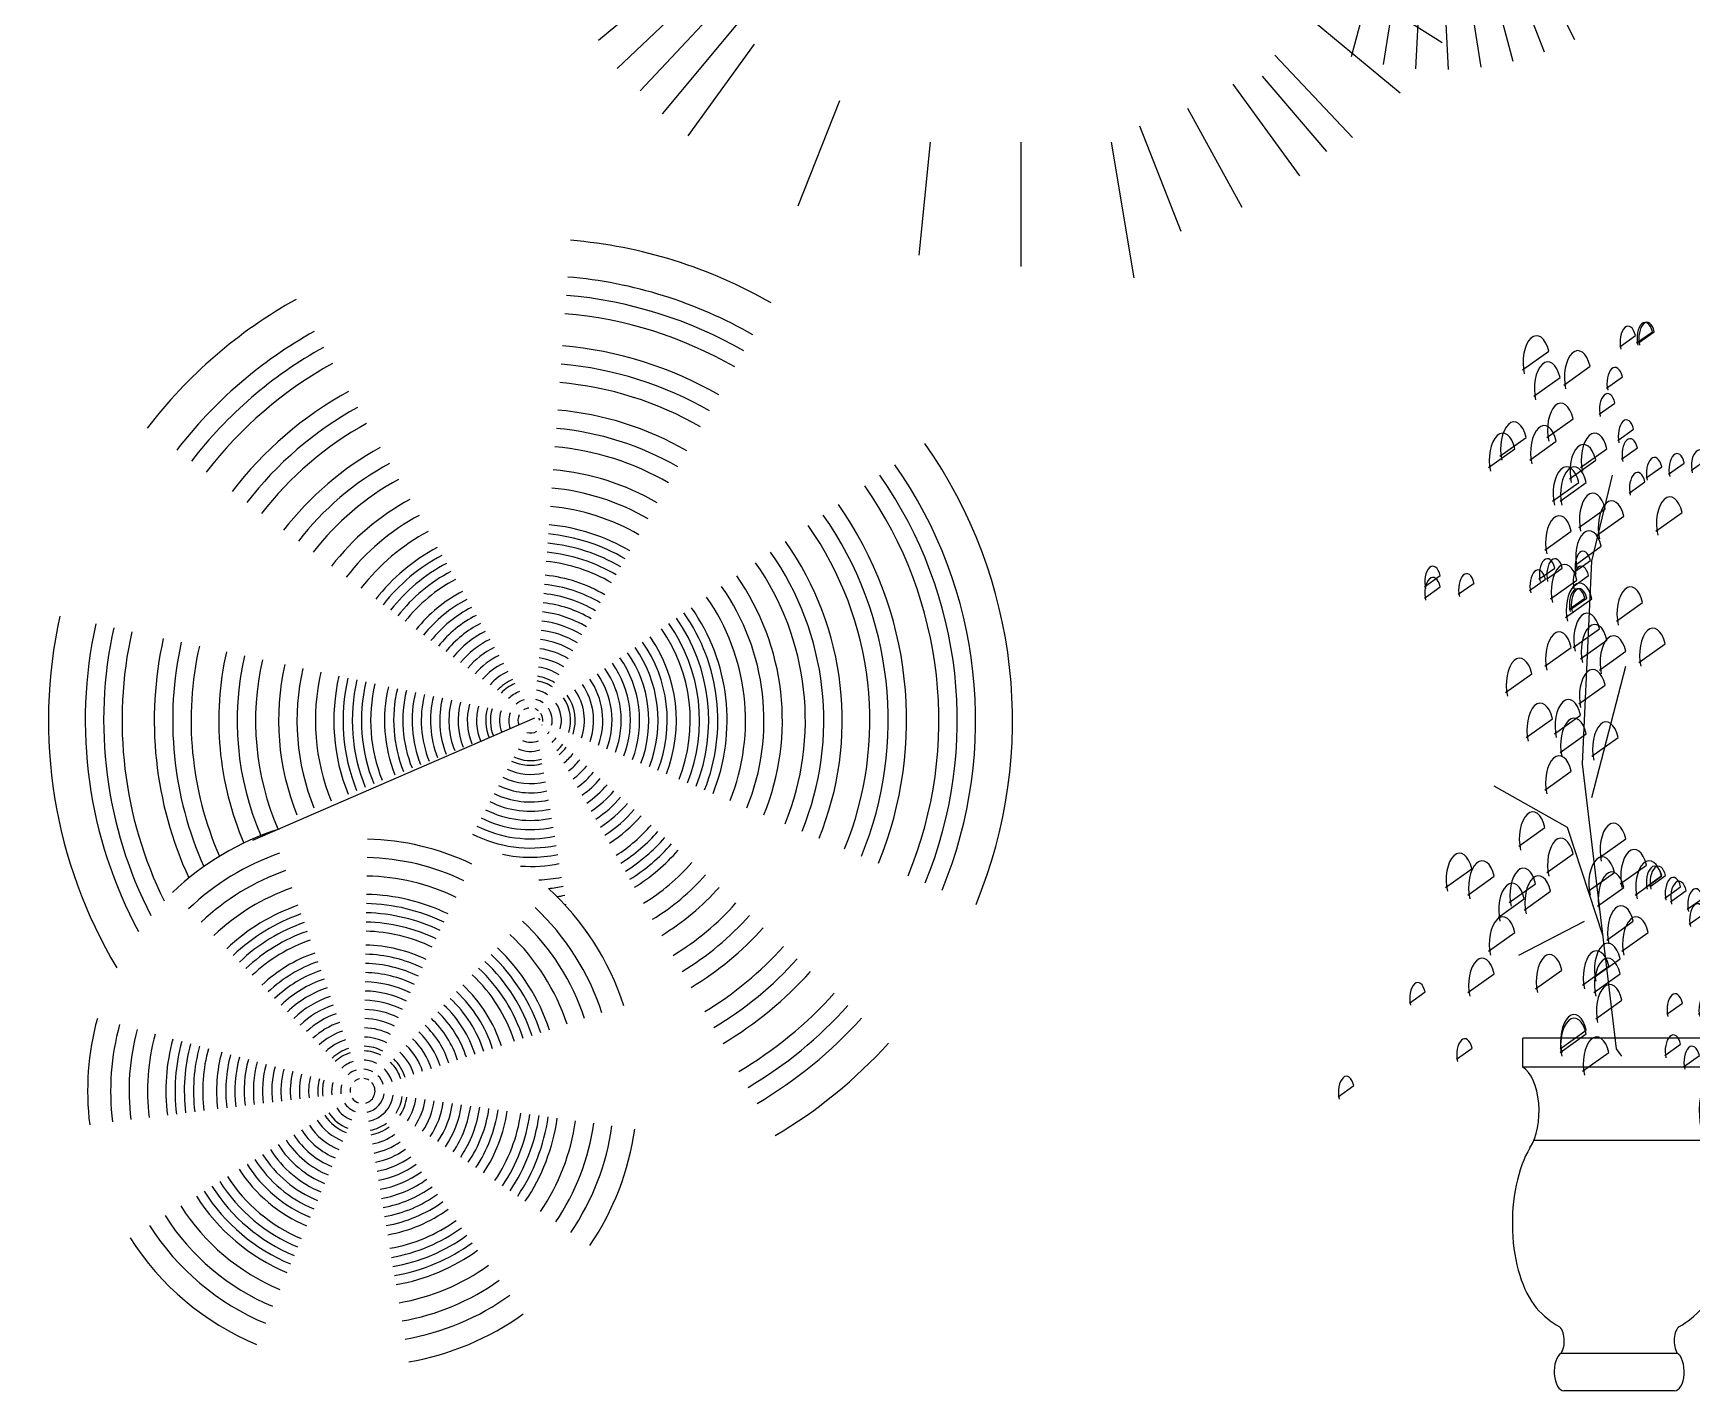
# Model space of a CAD drawing. Extents: x -42728 to 99010, y -18674 to 47645.
# Drawn here: x 44214 to 46015, y 1718 to 3193 of the extents above; entities that cross this region are included whole.
import ezdxf

# ---------------------------------------------------------------- set-up
doc = ezdxf.new("R2010")
doc.units = 0
doc.header["$LTSCALE"] = 100
doc.header["$MEASUREMENT"] = 0
doc.layers.get('0').update_dxf_attribs({"linetype": 'CONTINUOUS'})
doc.layers.add('9', color=9, linetype='CONTINUOUS')
doc.layers.add('填充', color=8, linetype='CONTINUOUS')
doc.styles.add('DIM', font='txt')

# ---------------------------------------------------------------- blocks, each defined once
blk = doc.blocks.new('A$C5F3C006E')
for p, q in [((547.5, 1033), (532.1, 1154.9)), ((603.2, 1031.9), (603.2, 1154.7)), ((455.6, 1142.5), (480.2, 1019.6)), ((636, 1148.6), (631.9, 1029.8)), ((658.3, 1023.8), (673.7, 1145.7)), ((713.9, 1132.2), (693.4, 1017.6)), ((712, 1008.8), (742.6, 1127.8)), ((763.4, 987.3), (808.6, 1101.5)), ((336.2, 969.1), (264, 1068.5)), ((811.7, 959.4), (870.8, 1067.1)), ((238.3, 1050.3), (316.2, 952)), ((290.4, 937.3), (206.4, 1026.8)), ((185.1, 997.1), (267, 919.3)), ((726.2, 675.6), (763.1, 1007.3)), ((249.1, 900), (154.4, 978.3)), ((144.1, 948), (234.2, 882.4)), ((111.3, 921.3), (221.9, 847.6)), ((990.6, 815.4), (977, 901.3)), ((1016.9, 817.2), (1012.4, 904)), ((1043.3, 816.3), (1047.9, 903.1)), ((964.6, 810.8), (942.1, 894.8)), ((1069.5, 812.6), (1083.1, 898.5)), ((1095.1, 806.3), (1117.6, 890.2)), ((1119.9, 797.2), (1151.1, 878.4)), ((959.5, 795.5), (1063.2, 861.3)), ((1143.6, 785.7), (1183.1, 863.1)), ((1209.9, 841.5), (1164.8, 771.9)), ((1186.8, 755.4), (1241.5, 822.9)), ((157.1, 761.4), (40.3, 799.4)), ((1045.9, 712.5), (1033.6, 786.2)), ((381.8, 712.5), (344.9, 749.4)), ((1328.7, 749.4), (1267.3, 700.2)), ((138.8, 708.8), (18.1, 731.8)), ((455.6, 614.2), (381.8, 712.5)), ((955.7, 583.5), (1045.9, 712.5)), ((566.3, 589.7), (726.2, 675.6)), ((127.2, 654.2), (4.6, 662)), ((504.8, 626.5), (455.6, 614.2)), ((541.7, 565.1), (504.8, 626.5)), ((122.6, 598.7), (0, 591)), ((1271.6, 595.8), (1357.5, 609.3)), ((554, 577.4), (726.2, 405.4)), ((959.8, 587.6), (1082.8, 589.7)), ((959.8, 587.6), (1033.6, 331.7)), ((1082.8, 589.7), (1168.9, 552.8)), ((1168.9, 552.8), (1193.5, 577.4)), ((554, 565.1), (221.9, 540.5)), ((1273.5, 569.5), (1360.3, 574)), ((125, 543), (4.3, 520)), ((221.9, 540.5), (197.4, 479.1)), ((1272.5, 543.1), (1359.3, 538.5)), ((1021.3, 528.2), (1070.5, 528.2)), ((1070.5, 528.2), (1193.5, 503.7)), ((197.4, 479.1), (111.3, 515.9)), ((1268.9, 516.9), (1354.7, 503.3)), ((134.3, 488.1), (17.5, 450.1)), ((1193.5, 503.7), (1255, 491.4)), ((1262.5, 491.3), (1346.4, 468.8)), ((1253.4, 466.5), (1334.6, 435.3)), ((1241.9, 442.8), (1319.3, 403.3)), ((62.1, 380.8), (148.2, 430)), ((726.2, 405.4), (812.2, 430)), ((1227.9, 420.4), (1300.7, 373)), ((1211.6, 399.6), (1279.1, 344.9)), ((173.1, 383.8), (69.4, 318)), ((1193.3, 380.6), (1254.7, 319.1)), ((1173.1, 363.7), (1227.7, 296.1)), ((86.7, 288.7), (181, 358.3)), ((1151.2, 348.9), (1198.5, 276)), ((202, 336.2), (107.4, 257.9)), ((1103.4, 326.6), (1134.5, 245.5)), ((1127.9, 336.5), (1167.3, 259)), ((127.7, 227.3), (213.8, 309.2)), ((919.9, 321.5), (1023.6, 255.7)), ((947.5, 323.9), (925, 240)), ((973.2, 317.5), (959.5, 231.7)), ((999.3, 313.8), (994.7, 227.1)), ((1025.7, 312.9), (1030.2, 226.1)), ((1052, 314.8), (1065.6, 228.9)), ((1078, 319.3), (1100.5, 235.4)), ((236.7, 292.5), (152.6, 203)), ((176.9, 178.1), (258.8, 276.4)), ((883.5, 279.3), (978.2, 201)), ((276.5, 253.6), (204.3, 154.2)), ((842.1, 242), (926.2, 152.5)), ((898.3, 137.2), (828.6, 219.1)), ((796.4, 210.2), (868.6, 110.8)), ((369.2, 192.1), (324, 77.8)), ((747, 184.3), (806.2, 76.7)), ((694.8, 164.9), (740, 50.7)), ((455.6, 24.6), (467.9, 147.4)), ((566.3, 12.3), (566.3, 147.4)), ((689.3, 0), (664.7, 147.4))]:
    blk.add_line(p, q)
for centre, radius in [((541.7, 1044.2), 24.6), ((418.7, 712.5), 17.4), ((1029.5, 649), 8.19), ((513, 624.5), 9.16), ((517.1, 591.7), 14.8), ((545.8, 579.4), 9.16), ((1041.8, 583.5), 9.16), ((570.4, 558.9), 8.2), ((1004.9, 558.9), 8.19), ((340.8, 542.6), 8.19)]:
    blk.add_circle(centre, radius)
blk = doc.blocks.new('A$C5A71012F')
for p, q in [((515.6, 699.5), (209.3, 566.3)), ((520, 699.5), (521.3, 697.1))]:
    blk.add_line(p, q)
for centre, radius, start, end in [((511.2, 696.9), 523.6, 60.0484, 85.2341), ((511.2, 696.9), 483.6, 60.0252, 85.196), ((511.2, 696.9), 523.6, 119.0976, 142.6432), ((511.2, 696.9), 463.6, 60.0121, 85.1744), ((511.2, 696.9), 443.6, 59.9979, 85.1509), ((511.2, 696.9), 483.6, 119.0513, 142.6005), ((511.2, 696.9), 463.6, 119.0251, 142.5764), ((511.2, 696.9), 408.6, 59.9695, 85.1043), ((511.2, 696.9), 443.6, 118.9965, 142.5501), ((511.2, 696.9), 388.6, 59.951, 85.0738), ((511.2, 696.9), 368.6, 59.9305, 85.0401), ((511.2, 696.9), 408.6, 118.9398, 142.4978), ((511.2, 696.9), 388.6, 118.9029, 142.4637), ((511.2, 696.9), 338.6, 59.8952, 84.9821), ((511.2, 696.9), 368.6, 118.8619, 142.426), ((511.2, 696.9), 318.6, 59.868, 84.9373), ((511.2, 696.9), 338.6, 118.7913, 142.3609), ((511.2, 696.9), 298.6, 59.8371, 84.8865), ((511.2, 696.9), 523.6, 337.5543, 35.0826), ((511.2, 696.9), 318.6, 118.7369, 142.3108), ((511.2, 696.9), 483.6, 337.5915, 35.0787), ((511.2, 696.9), 298.6, 118.6752, 142.2539), ((511.2, 696.9), 273.6, 59.7922, 84.8126), ((511.2, 696.9), 463.6, 337.6125, 35.0765), ((511.2, 696.9), 273.6, 118.5854, 142.1711), ((511.2, 696.9), 253.6, 59.7499, 84.7429), ((511.2, 696.9), 443.6, 337.6353, 35.0741), ((511.2, 696.9), 253.6, 118.5008, 142.0931), ((511.2, 696.9), 233.6, 59.7003, 84.6614), ((511.2, 696.9), 388.6, 337.7103, 35.0663), ((511.2, 696.9), 408.6, 337.6807, 35.0694), ((511.2, 696.9), 233.6, 118.4016, 142.0018), ((511.2, 696.9), 213.6, 59.6415, 84.5645), ((511.2, 696.9), 368.6, 337.7431, 35.0628), ((511.2, 696.9), 213.6, 118.284, 141.8934), ((511.2, 696.9), 193.6, 59.5704, 84.4477), ((511.2, 696.9), 203.6, 59.6077, 84.509), ((511.2, 696.9), 338.6, 337.7997, 35.0569), ((511.2, 696.9), 203.6, 118.2165, 141.8312), ((511.2, 696.9), 193.6, 118.142, 141.7625), ((511.2, 696.9), 173.6, 59.4831, 84.3039), ((511.2, 696.9), 183.6, 59.5291, 84.3797), ((511.2, 696.9), 298.6, 337.8927, 35.0471), ((511.2, 696.9), 318.6, 337.8432, 35.0523), ((511.2, 696.9), 183.6, 118.0594, 141.6864), ((511.2, 696.9), 173.6, 117.9673, 141.6015), ((511.2, 696.9), 158.6, 59.4031, 84.1723), ((511.2, 696.9), 273.6, 337.9646, 35.0396), ((511.2, 696.9), 158.6, 117.8073, 141.4541), ((511.2, 696.9), 138.6, 59.2695, 83.9525), ((511.2, 696.9), 138.6, 59.2695, 83.9525), ((511.2, 696.9), 138.6, 59.2695, 83.9525), ((511.2, 696.9), 148.6, 59.3408, 84.0698), ((511.2, 696.9), 233.6, 338.1117, 35.0242), ((511.2, 696.9), 253.6, 338.0324, 35.0325), ((511.2, 696.9), 148.6, 117.6827, 141.3393), ((511.2, 696.9), 138.6, 117.5401, 141.2079), ((511.2, 696.9), 138.6, 117.5401, 141.2079), ((511.2, 696.9), 138.6, 117.5401, 141.2079), ((511.2, 696.9), 128.6, 117.3754, 141.056), ((511.2, 696.9), 118.6, 59.0909, 83.6584), ((511.2, 696.9), 128.6, 59.1871, 83.8169), ((511.2, 696.9), 203.6, 338.26, 35.0087), ((511.2, 696.9), 213.6, 338.206, 35.0143), ((511.2, 696.9), 523.6, 167.5074, 210.8868), ((511.2, 696.9), 483.6, 167.4761, 208.3256), ((511.2, 696.9), 463.6, 167.4584, 207.2131), ((511.2, 696.9), 443.6, 167.4392, 206.2144), ((511.2, 696.9), 118.6, 117.1828, 140.8786), ((511.2, 696.9), 108.6, 116.9547, 140.6684), ((511.2, 696.9), 98.6, 58.8397, 83.2451), ((511.2, 696.9), 108.6, 58.9769, 83.4708), ((511.2, 696.9), 173.6, 338.4596, 34.9878), ((511.2, 696.9), 183.6, 338.3858, 34.9955), ((511.2, 696.9), 193.6, 338.3197, 35.0024), ((511.2, 696.9), 408.6, 167.4009, 204.7558), ((511.2, 696.9), 388.6, 167.376, 204.1031), ((511.2, 696.9), 368.6, 167.3483, 203.5991), ((511.2, 696.9), 98.6, 116.6803, 140.4156), ((511.2, 696.9), 88.6, 116.3439, 140.1056), ((511.2, 696.9), 78.6, 58.4608, 82.6212), ((511.2, 696.9), 88.6, 58.6716, 82.9684), ((511.2, 696.9), 138.6, 338.8016, 34.9519), ((511.2, 696.9), 138.6, 338.8016, 34.9519), ((511.2, 696.9), 138.6, 338.8016, 34.9519), ((511.2, 696.9), 148.6, 338.6874, 34.9639), ((511.2, 696.9), 158.6, 338.5877, 34.9743), ((511.2, 696.9), 338.6, 167.3007, 203.1662), ((511.2, 696.9), 318.6, 167.264, 203.1352), ((511.2, 696.9), 298.6, 167.2224, 203.3575), ((511.2, 696.9), 273.6, 167.1618, 202.0165), ((511.2, 696.9), 78.6, 115.9218, 139.7167), ((511.2, 696.9), 68.6, 115.3763, 139.2141), ((511.2, 696.9), 68.6, 58.1884, 82.1726), ((511.2, 696.9), 108.6, 339.2703, 34.9028), ((511.2, 696.9), 118.6, 339.0877, 34.922), ((511.2, 696.9), 128.6, 338.9335, 34.9381), ((511.2, 696.9), 253.6, 167.1047, 202.0045), ((511.2, 696.9), 233.6, 167.0378, 201.9905), ((511.2, 696.9), 213.6, 166.9584, 201.9738), ((511.2, 696.9), 203.6, 166.9129, 201.9643), ((511.2, 696.9), 193.6, 166.8626, 201.9537), ((511.2, 696.9), 183.6, 166.8069, 201.942), ((511.2, 696.9), 58.6, 114.6441, 138.5396), ((511.2, 696.9), 48.6, 113.6092, 137.5865), ((511.2, 696.9), 43.6, 56.9604, 80.1481), ((511.2, 696.9), 48.6, 57.3072, 80.7202), ((511.2, 696.9), 58.6, 57.823, 81.5706), ((511.2, 696.9), 78.6, 340.0971, 34.8163), ((511.2, 696.9), 88.6, 339.7592, 34.8517), ((511.2, 696.9), 98.6, 339.49, 34.8799), ((511.2, 696.9), 173.6, 166.7448, 201.9289), ((511.2, 696.9), 158.6, 166.6369, 201.9063), ((511.2, 696.9), 148.6, 166.5528, 201.8886), ((511.2, 696.9), 138.6, 166.4567, 201.8684), ((511.2, 696.9), 138.6, 166.4567, 201.8684), ((511.2, 696.9), 138.6, 166.4567, 201.8684), ((511.2, 696.9), 128.6, 166.3455, 201.8451), ((511.2, 696.9), 118.6, 166.2157, 201.8178), ((511.2, 696.9), 108.6, 166.0619, 201.7855), ((511.2, 696.9), 98.6, 165.8768, 201.7467), ((511.2, 696.9), 43.6, 112.9127, 136.9452), ((511.2, 696.9), 33.6, 110.8921, 135.0855), ((511.2, 696.9), 33.6, 55.9566, 78.4902), ((511.2, 696.9), 43.6, 342.5034, 34.5649), ((511.2, 696.9), 48.6, 341.9468, 34.623), ((511.2, 696.9), 58.6, 341.1194, 34.7094), ((511.2, 696.9), 68.6, 340.5336, 34.7706), ((511.2, 696.9), 88.6, 165.65, 201.6991), ((511.2, 696.9), 78.6, 165.3655, 201.6394), ((511.2, 696.9), 68.6, 164.9979, 201.5622), ((511.2, 696.9), 58.6, 164.5047, 202.9009), ((511.2, 696.9), 48.6, 163.8082, 202.7786), ((511.2, 696.9), 43.6, 163.3399, 202.6963), ((511.2, 696.9), 33.6, 161.9834, 202.4585), ((511.2, 696.9), 23.6, 159.4687, 202.0193), ((511.2, 696.9), 23.6, 107.1291, 131.6268), ((511.2, 696.9), 13.6, 153.1786, 200.9344), ((511.2, 696.9), 13.6, 97.5562, 122.8701), ((511.2, 696.9), 13.6, 49.4803, 67.6571), ((511.2, 696.9), 23.6, 54.0991, 75.4111), ((511.2, 696.9), 13.6, 354.6437, 33.3203), ((511.2, 696.9), 23.6, 347.1109, 34.0865), ((511.2, 696.9), 33.6, 344.1163, 34.3969), ((511.2, 696.9), 13.6, 253.2683, 300.287), ((511.2, 696.9), 13.6, 338.5175, 340.2395), ((511.2, 696.9), 23.6, 321.631, 329.4079), ((511.2, 696.9), 23.6, 248.4264, 291.3836), ((511.2, 696.9), 33.6, 314.8638, 325.8171), ((511.2, 696.9), 43.6, 311.2954, 323.8876), ((511.2, 696.9), 48.6, 310.0731, 323.2223), ((511.2, 696.9), 48.6, 245.066, 285.3298), ((511.2, 696.9), 43.6, 245.4291, 285.9811), ((511.2, 696.9), 33.6, 246.4805, 287.8699), ((511.2, 696.9), 58.6, 308.2629, 322.2336), ((511.2, 696.9), 68.6, 306.9857, 321.534), ((511.2, 696.9), 68.6, 244.1431, 283.6769), ((511.2, 696.9), 58.6, 244.5257, 284.3619), ((511.2, 696.9), 78.6, 306.0358, 321.0128), ((511.2, 696.9), 88.6, 305.3016, 320.6094), ((511.2, 696.9), 98.6, 304.717, 320.2879), ((511.2, 696.9), 88.6, 243.6371, 282.7716), ((511.2, 696.9), 78.6, 243.8579, 283.1666), ((511.2, 696.9), 108.6, 304.2404, 320.0257), ((511.2, 696.9), 118.6, 303.8444, 319.8077), ((511.2, 696.9), 128.6, 303.5102, 319.6237), ((511.2, 696.9), 108.6, 243.3175, 282.2001), ((511.2, 696.9), 98.6, 243.461, 282.4568), ((511.2, 696.9), 138.6, 303.2242, 319.4663), ((511.2, 696.9), 138.6, 303.2242, 319.4663), ((511.2, 696.9), 138.6, 303.2242, 319.4663), ((511.2, 696.9), 148.6, 302.9769, 319.33), ((328.8, 294.3), 298.6, 107.6815, 133.7381), ((511.2, 696.9), 128.6, 243.0973, 281.8065), ((511.2, 696.9), 118.6, 243.1981, 281.9867), ((511.2, 696.9), 158.6, 302.7608, 319.2109), ((511.2, 696.9), 173.6, 302.4833, 319.058), ((328.8, 294.3), 273.6, 64.2729, 88.9061), ((511.2, 696.9), 138.6, 243.011, 281.6523), ((511.2, 696.9), 138.6, 243.011, 281.6523), ((511.2, 696.9), 138.6, 243.011, 281.6523), ((511.2, 696.9), 183.6, 302.3236, 318.97), ((511.2, 696.9), 193.6, 302.1804, 318.8911), ((511.2, 696.9), 203.6, 302.0512, 318.8199), ((328.8, 294.3), 273.6, 109.2601, 133.7226), ((328.8, 294.3), 253.6, 64.254, 88.8854), ((511.2, 696.9), 148.6, 258.1617, 281.5189), ((511.2, 696.9), 158.6, 266.1494, 281.4023), ((511.2, 696.9), 213.6, 301.9342, 318.7554), ((511.2, 696.9), 233.6, 301.7302, 318.6429), ((328.8, 294.3), 253.6, 109.2407, 133.708), ((328.8, 294.3), 233.6, 64.2319, 88.8611), ((511.2, 696.9), 173.6, 272.9921, 281.2526), ((511.2, 696.9), 253.6, 301.5584, 318.5482), ((328.8, 294.3), 233.6, 109.218, 133.6909), ((328.8, 294.3), 213.6, 64.2056, 88.8323), ((511.2, 696.9), 183.6, 276.1146, 281.1664), ((328.8, 294.3), 298.6, 18.0795, 47.4497), ((511.2, 696.9), 193.6, 278.5635, 281.0891), ((511.2, 696.9), 273.6, 301.4118, 318.4673), ((328.8, 294.3), 213.6, 109.1911, 133.6706), ((328.8, 294.3), 203.6, 109.1756, 133.6589), ((328.8, 294.3), 193.6, 64.1739, 88.7975), ((328.8, 294.3), 203.6, 64.1906, 88.8158), ((328.8, 294.3), 273.6, 18.0722, 46.7474), ((511.2, 696.9), 203.6, 280.5295, 281.0194), ((511.2, 696.9), 298.6, 301.2561, 318.3815), ((328.8, 294.3), 193.6, 109.1586, 133.6461), ((328.8, 294.3), 183.6, 64.1555, 88.7773), ((328.8, 294.3), 253.6, 18.0653, 46.732), ((511.2, 696.9), 318.6, 301.1491, 318.3225), ((511.2, 696.9), 338.6, 301.0548, 318.2705), ((328.8, 294.3), 183.6, 109.1397, 133.6318), ((328.8, 294.3), 173.6, 109.1186, 133.6159), ((328.8, 294.3), 158.6, 64.0992, 88.7156), ((328.8, 294.3), 173.6, 64.1349, 88.7548), ((328.8, 294.3), 233.6, 18.0572, 46.7139), ((511.2, 696.9), 368.6, 300.9325, 318.2031), ((328.8, 294.3), 158.6, 109.082, 133.5884), ((328.8, 294.3), 148.6, 109.0535, 133.5669), ((328.8, 294.3), 138.6, 64.0396, 88.6502), ((328.8, 294.3), 138.6, 64.0396, 88.6502), ((328.8, 294.3), 138.6, 64.0396, 88.6502), ((328.8, 294.3), 148.6, 64.0714, 88.6851), ((328.8, 294.3), 193.6, 18.036, 46.6665), ((328.8, 294.3), 203.6, 18.0421, 46.6801), ((328.8, 294.3), 213.6, 18.0476, 46.6924), ((511.2, 696.9), 388.6, 300.8615, 318.1639), ((328.8, 294.3), 138.6, 109.0209, 133.5423), ((328.8, 294.3), 138.6, 109.0209, 133.5423), ((328.8, 294.3), 138.6, 109.0209, 133.5423), ((328.8, 294.3), 128.6, 108.9832, 133.5139), ((328.8, 294.3), 128.6, 64.0028, 88.6099), ((328.8, 294.3), 173.6, 18.0218, 46.6346), ((328.8, 294.3), 183.6, 18.0293, 46.6514), ((511.2, 696.9), 408.6, 300.7974, 318.1285), ((328.8, 294.3), 118.6, 108.9391, 133.4807), ((328.8, 294.3), 108.6, 108.887, 133.4413), ((328.8, 294.3), 108.6, 63.9089, 88.507), ((328.8, 294.3), 118.6, 63.9598, 88.5628), ((328.8, 294.3), 148.6, 17.9986, 46.5826), ((328.8, 294.3), 158.6, 18.0088, 46.6054), ((511.2, 696.9), 443.6, 300.6992, 318.0744), ((328.8, 294.3), 98.6, 108.8242, 133.394), ((328.8, 294.3), 88.6, 63.7727, 88.3576), ((328.8, 294.3), 98.6, 63.8477, 88.4399), ((328.8, 294.3), 118.6, 17.9579, 46.4914), ((328.8, 294.3), 128.6, 17.9736, 46.5266), ((328.8, 294.3), 138.6, 17.987, 46.5566), ((328.8, 294.3), 138.6, 17.987, 46.5566), ((328.8, 294.3), 138.6, 17.987, 46.5566), ((511.2, 696.9), 463.6, 300.6497, 318.0471), ((328.8, 294.3), 298.6, 164.7026, 187.0556), ((328.8, 294.3), 273.6, 164.6973, 187.0588), ((328.8, 294.3), 253.6, 164.6923, 187.0618), ((328.8, 294.3), 88.6, 108.7473, 133.3361), ((328.8, 294.3), 78.6, 108.6508, 133.2633), ((328.8, 294.3), 68.6, 63.557, 88.1212), ((328.8, 294.3), 78.6, 63.6786, 88.2545), ((328.8, 294.3), 98.6, 17.917, 46.3998), ((328.8, 294.3), 108.6, 17.9393, 46.4498), ((511.2, 696.9), 483.6, 300.6043, 318.0221), ((328.8, 294.3), 233.6, 164.6864, 187.0653), ((328.8, 294.3), 213.6, 164.6795, 187.0695), ((328.8, 294.3), 203.6, 164.6755, 187.0718), ((328.8, 294.3), 193.6, 164.6711, 187.0745), ((328.8, 294.3), 183.6, 164.6662, 187.0774), ((328.8, 294.3), 68.6, 108.5263, 133.1694), ((328.8, 294.3), 58.6, 108.3591, 133.0435), ((328.8, 294.3), 48.6, 63.1639, 87.6902), ((328.8, 294.3), 58.6, 63.394, 87.9425), ((328.8, 294.3), 68.6, 17.8109, 46.1621), ((328.8, 294.3), 78.6, 17.8553, 46.2615), ((328.8, 294.3), 88.6, 17.8896, 46.3384), ((511.2, 696.9), 523.6, 300.524, 317.9778), ((328.8, 294.3), 173.6, 164.6608, 187.0806), ((328.8, 294.3), 158.6, 164.6513, 187.0863), ((328.8, 294.3), 148.6, 164.644, 187.0907), ((328.8, 294.3), 138.6, 164.6356, 187.0957), ((328.8, 294.3), 138.6, 164.6356, 187.0957), ((328.8, 294.3), 138.6, 164.6356, 187.0957), ((328.8, 294.3), 128.6, 164.6258, 187.1016), ((328.8, 294.3), 118.6, 164.6145, 187.1084), ((328.8, 294.3), 48.6, 108.1233, 132.8657), ((328.8, 294.3), 43.6, 107.9648, 132.7462), ((328.8, 294.3), 33.6, 107.5062, 132.4006), ((328.8, 294.3), 33.6, 62.5619, 87.0301), ((328.8, 294.3), 43.6, 63.0092, 87.5206), ((328.8, 294.3), 43.6, 17.6111, 45.7142), ((328.8, 294.3), 48.6, 17.6675, 45.8406), ((328.8, 294.3), 58.6, 17.7514, 46.0288), ((328.8, 294.3), 108.6, 164.601, 187.1164), ((328.8, 294.3), 98.6, 164.5848, 187.1261), ((328.8, 294.3), 88.6, 164.565, 187.138), ((328.8, 294.3), 78.6, 164.5401, 187.1529), ((328.8, 294.3), 68.6, 164.508, 187.1721), ((328.8, 294.3), 58.6, 164.4649, 187.198), ((328.8, 294.3), 48.6, 164.404, 187.2344), ((328.8, 294.3), 23.6, 106.659, 131.7622), ((328.8, 294.3), 13.6, 104.5642, 130.1847), ((328.8, 294.3), 13.6, 59.692, 83.8825), ((328.8, 294.3), 23.6, 61.7354, 86.1238), ((328.8, 294.3), 23.6, 17.1465, 44.6729), ((328.8, 294.3), 33.6, 17.4479, 45.3485), ((328.8, 294.3), 43.6, 164.3632, 187.2589), ((328.8, 294.3), 33.6, 164.2449, 187.3297), ((328.8, 294.3), 23.6, 164.0265, 187.4604), ((328.8, 294.3), 13.6, 163.4873, 187.7833), ((328.8, 294.3), 13.6, 284.6658, 43.0033), ((328.8, 294.3), 23.6, 282.464, 352.348), ((328.8, 294.3), 33.6, 281.5736, 352.2419), ((328.8, 294.3), 43.6, 326.5813, 352.1845), ((328.8, 294.3), 43.6, 213.0498, 248.6039), ((328.8, 294.3), 33.6, 213.3199, 249.0598), ((328.8, 294.3), 23.6, 213.8188, 249.9021), ((328.8, 294.3), 13.6, 215.0511, 251.9847), ((328.8, 294.3), 48.6, 326.4889, 352.1646), ((328.8, 294.3), 58.6, 326.3513, 352.1351), ((328.8, 294.3), 68.6, 326.2539, 352.1142), ((328.8, 294.3), 78.6, 326.1813, 352.0986), ((328.8, 294.3), 88.6, 326.125, 352.0865), ((328.8, 294.3), 98.6, 326.0802, 352.0768), ((328.8, 294.3), 108.6, 326.0436, 352.069), ((328.8, 294.3), 118.6, 326.0132, 352.0625), ((328.8, 294.3), 128.6, 325.9875, 352.0569), ((328.8, 294.3), 138.6, 325.9655, 352.0522), ((328.8, 294.3), 138.6, 325.9655, 352.0522), ((328.8, 294.3), 138.6, 325.9655, 352.0522), ((328.8, 294.3), 148.6, 325.9465, 352.0481), ((328.8, 294.3), 158.6, 325.9299, 352.0446), ((328.8, 294.3), 173.6, 325.9085, 352.04), ((328.8, 294.3), 68.6, 212.719, 248.0457), ((328.8, 294.3), 58.6, 212.8174, 248.2118), ((328.8, 294.3), 48.6, 212.9564, 248.4463), ((328.8, 294.3), 43.6, 281.0917, 306.8859), ((328.8, 294.3), 48.6, 280.9251, 306.7503), ((328.8, 294.3), 183.6, 325.8962, 352.0373), ((328.8, 294.3), 193.6, 325.8852, 352.035), ((328.8, 294.3), 203.6, 325.8753, 352.0328), ((328.8, 294.3), 213.6, 325.8663, 352.0309), ((328.8, 294.3), 233.6, 325.8506, 352.0275), ((328.8, 294.3), 253.6, 325.8373, 352.0247), ((328.8, 294.3), 273.6, 325.826, 352.0222), ((328.8, 294.3), 298.6, 325.814, 352.0197), ((328.8, 294.3), 108.6, 212.5065, 247.6871), ((328.8, 294.3), 98.6, 212.5434, 247.7495), ((328.8, 294.3), 88.6, 212.5888, 247.8259), ((328.8, 294.3), 78.6, 212.6456, 247.9218), ((328.8, 294.3), 58.6, 280.6772, 306.5484), ((328.8, 294.3), 68.6, 280.5016, 306.4054), ((328.8, 294.3), 138.6, 212.4276, 247.5539), ((328.8, 294.3), 138.6, 212.4276, 247.5539), ((328.8, 294.3), 138.6, 212.4276, 247.5539), ((328.8, 294.3), 128.6, 212.4498, 247.5914), ((328.8, 294.3), 118.6, 212.4757, 247.6352), ((328.8, 294.3), 78.6, 280.3707, 306.2987), ((328.8, 294.3), 88.6, 280.2693, 306.2161), ((328.8, 294.3), 173.6, 212.37, 247.4568), ((328.8, 294.3), 158.6, 212.3916, 247.4932), ((328.8, 294.3), 148.6, 212.4084, 247.5215), ((328.8, 294.3), 98.6, 280.1885, 306.1503), ((328.8, 294.3), 108.6, 280.1226, 306.0966), ((328.8, 294.3), 118.6, 280.0677, 306.052), ((328.8, 294.3), 203.6, 212.3364, 247.4001), ((328.8, 294.3), 193.6, 212.3464, 247.417), ((328.8, 294.3), 183.6, 212.3576, 247.4358), ((328.8, 294.3), 128.6, 280.0215, 306.0143), ((328.8, 294.3), 138.6, 279.9818, 305.982), ((328.8, 294.3), 138.6, 279.9818, 305.982), ((328.8, 294.3), 138.6, 279.9818, 305.982), ((328.8, 294.3), 233.6, 212.3114, 247.3579), ((328.8, 294.3), 213.6, 212.3273, 247.3847), ((328.8, 294.3), 148.6, 279.9476, 305.9541), ((328.8, 294.3), 158.6, 279.9176, 305.9297), ((328.8, 294.3), 273.6, 212.2867, 247.3161), ((328.8, 294.3), 253.6, 212.2981, 247.3354), ((328.8, 294.3), 173.6, 279.8791, 305.8984), ((328.8, 294.3), 183.6, 279.857, 305.8803), ((328.8, 294.3), 298.6, 212.2745, 247.2957), ((328.8, 294.3), 193.6, 279.8371, 305.8641), ((328.8, 294.3), 203.6, 279.8192, 305.8495), ((328.8, 294.3), 213.6, 279.803, 305.8363), ((328.8, 294.3), 233.6, 279.7747, 305.8133), ((328.8, 294.3), 253.6, 279.7508, 305.7939), ((328.8, 294.3), 273.6, 279.7305, 305.7773), ((328.8, 294.3), 298.6, 279.7089, 305.7597)]:
    blk.add_arc(centre, radius, start, end)
blk = doc.blocks.new('0963')
at = {"linetype": 'Continuous'}
for p, q in [((-89.6, 1842.3), (-7.8, 1871.5)), ((-1.9, 1852), (79.9, 1881.2)), ((7.8, 1852), (89.6, 1881.2)), ((-594.1, 1781.9), (-457.8, 1830.6)), ((-379.9, 1742.9), (-243.5, 1791.6)), ((-535.7, 1713.7), (-399.3, 1762.4)), ((-157.8, 1735.1), (-76, 1764.4)), ((-196.7, 1667), (-114.9, 1696.2)), ((-467.5, 1606.6), (-331.2, 1655.3)), ((-711, 1557.9), (-574.7, 1606.6)), ((-555.2, 1548.2), (-418.8, 1596.9)), ((-99.3, 1598.8), (-17.5, 1628)), ((-769.5, 1528.7), (-633.1, 1577.4)), ((-292.2, 1528.7), (-155.8, 1577.4)), ((-79.9, 1550.1), (1.9, 1579.4)), ((280.5, 1520.9), (362.3, 1550.1)), ((-350.6, 1499.5), (-214.3, 1548.2)), ((46.8, 1501.5), (128.6, 1530.7)), ((163.6, 1511.2), (245.4, 1540.4)), ((407.1, 1482), (488.9, 1511.2)), ((-438.3, 1441.1), (-301.9, 1489.8)), ((-438.3, 1441.1), (-301.9, 1489.8)), ((-399.3, 1441.1), (-263, 1489.8)), ((-40.9, 1462.5), (40.9, 1491.7)), ((-301.9, 1372.9), (-165.6, 1421.6)), ((-204.5, 1353.5), (-68.2, 1402.1)), ((97.4, 1363.2), (233.8, 1411.9)), ((-477.3, 1314.5), (-340.9, 1363.2)), ((-321.4, 1275.6), (-185.1, 1324.2)), ((-1102.6, 1219.1), (-1020.8, 1248.3)), ((-508.4, 1238.6), (-426.6, 1267.8)), ((-469.5, 1238.6), (-387.7, 1267.8)), ((-333.1, 1219.1), (-251.3, 1248.3)), ((-323.4, 1258), (-241.6, 1287.2)), ((-1102.6, 1189.9), (-1020.8, 1219.1)), ((-927.2, 1199.6), (-845.4, 1228.8)), ((-557.1, 1209.3), (-475.3, 1238.6)), ((-448, 1187.9), (-311.7, 1236.6)), ((-370.1, 1139.2), (-233.8, 1187.9)), ((-352.6, 1160.7), (-270.8, 1189.9)), ((-342.8, 1160.7), (-261, 1189.9)), ((-107.1, 1129.5), (29.2, 1178.2)), ((-331.2, 1061.3), (-194.8, 1110)), ((-292.2, 1032.1), (-155.8, 1080.8)), ((-477.3, 1012.7), (-340.9, 1061.3)), ((-194.8, 1002.9), (-58.4, 1051.6)), ((9.7, 1022.4), (146.1, 1071.1)), ((-681.8, 944.5), (-545.4, 993.2)), ((-301.9, 915.3), (-165.6, 964)), ((864.9, 907.5), (946.7, 936.7)), ((-574.7, 827.7), (-438.3, 876.3)), ((-428.6, 837.4), (-292.2, 886.1)), ((-399.3, 788.7), (-263, 837.4)), ((-233.8, 779), (-97.4, 827.7)), ((-477.3, 691.3), (-340.9, 740)), ((689.6, 644.6), (771.4, 673.8)), ((952.6, 654.3), (1034.4, 683.5)), ((952.6, 644.6), (1034.4, 673.8)), ((-613.6, 545.3), (-477.3, 594)), ((-194.8, 516.1), (-58.4, 564.8)), ((777.3, 547.2), (859.1, 576.4)), ((816.2, 547.2), (898, 576.4)), ((1166.9, 537.5), (1248.7, 566.7)), ((-467.5, 477.1), (-331.2, 525.8)), ((874.7, 518), (956.5, 547.2)), ((1001.3, 527.7), (1083.1, 557)), ((1050, 527.7), (1131.8, 557)), ((1069.5, 508.3), (1151.3, 537.5)), ((1264.3, 488.8), (1346.1, 518)), ((1332.4, 488.8), (1414.2, 518)), ((-993.5, 438.2), (-857.1, 486.9)), ((-253.2, 428.4), (-116.9, 477.1)), ((-87.7, 447.9), (48.7, 496.6)), ((1098.7, 479.1), (1180.5, 508.3)), ((-876.6, 418.7), (-740.2, 467.4)), ((-662.3, 399.2), (-526, 447.9)), ((-204.5, 389.5), (-68.2, 438.2)), ((-9.7, 418.7), (126.6, 467.4)), ((46.8, 440.1), (128.6, 469.3)), ((66.2, 440.1), (148, 469.3)), ((144.2, 410.9), (226, 440.1)), ((621.4, 440.1), (703.2, 469.3)), ((689.6, 420.6), (771.4, 449.9)), ((962.3, 430.4), (1044.1, 459.6)), ((1137.6, 440.1), (1219.4, 469.3)), ((1176.6, 410.9), (1258.4, 440.1)), ((1361.7, 430.4), (1443.5, 459.6)), ((1537, 440.1), (1618.8, 469.3)), ((-720.8, 360.3), (-584.4, 409)), ((-584.4, 379.7), (-448, 428.4)), ((173.4, 401.2), (255.2, 430.4)), ((261, 381.7), (342.8, 410.9)), ((903.9, 391.4), (985.7, 420.6)), ((1098.7, 381.7), (1180.5, 410.9)), ((-155.8, 301.8), (-19.5, 350.5)), ((270.8, 342.7), (352.6, 372)), ((1040.2, 352.5), (1122, 381.7)), ((-769.5, 272.6), (-633.1, 321.3)), ((-77.9, 272.6), (58.4, 321.3)), ((718.8, 274.6), (800.6, 303.8)), ((874.7, 313.5), (956.5, 342.7)), ((952.6, 274.6), (1034.4, 303.8)), ((1147.4, 274.6), (1229.2, 303.8)), ((718.8, 235.6), (800.6, 264.8)), ((845.4, 235.6), (927.2, 264.8)), ((1157.1, 264.8), (1238.9, 294.1)), ((-526, 175.3), (-389.6, 224)), ((-282.5, 185), (-146.1, 233.7)), ((-224, 204.5), (-87.7, 253.2)), ((572.7, 225.9), (654.5, 255.1)), ((1429.8, 187), (1511.6, 216.2)), ((-876.6, 165.5), (-740.2, 214.2)), ((-224, 165.5), (-87.7, 214.2)), ((348.7, 148), (430.5, 177.2)), ((533.8, 167.5), (615.6, 196.7)), ((718.8, 167.5), (800.6, 196.7)), ((-1180.5, 138.3), (-1098.7, 167.5)), ((-214.3, 97.4), (-77.9, 146.1)), ((153.9, 109.1), (235.7, 138.3)), ((319.5, 109.1), (401.3, 138.3)), ((640.9, 118.8), (722.7, 148)), ((407.1, 89.6), (488.9, 118.8)), ((475.3, 99.3), (557.1, 128.5)), ((494.8, 79.8), (576.6, 109.1)), ((-399.3, 19.5), (-263, 68.2)), ((-399.3, 9.7), (-263, 58.4)), ((-937, -7.8), (-855.2, 21.4)), ((-282.5, -38.9), (-146.1, 9.7)), ((144.2, 1.9), (226, 31.2)), ((241.6, -27.3), (323.4, 1.9)), ((-1550.6, -105.2), (-1468.8, -75.9))]:
    blk.add_line(p, q, dxfattribs=at)
for points in [[(-77.9, 0), (-107.1, 19.5), (-282.5, 759.5), (-233.8, 1285.3), (-126.6, 1509.2)], [(-233.8, 671.9), (-58.4, 1012.7)], [(-175.3, 311.6), (-360.4, 594), (-740.2, 701.1)], [(944.8, 165.5), (1188.3, 399.2)], [(-613.6, 262.9), (-272.7, 350.5)], [(818.2, 340.8), (574.7, 379.7)], [(818.2, 331.1), (964.3, 77.9)]]:
    blk.add_lwpolyline(points, dxfattribs=at)
blk.add_lwpolyline([(681.8, 107.1, 10, 10, 0), (808.4, 77.9, 10, 10, 0)], format="xyseb", dxfattribs=at)
for centre, radius in [((-45.8, 1853.9), 41.8), ((41.9, 1863.7), 41.8), ((51.6, 1863.7), 41.8), ((-521.1, 1801.3), 69.7), ((-306.8, 1762.4), 69.7), ((-462.6, 1733.2), 69.7), ((-114, 1746.8), 41.8), ((-394.5, 1626.1), 69.7), ((-152.9, 1678.7), 41.8), ((-638, 1577.4), 69.7), ((-482.1, 1567.7), 69.7), ((-55.5, 1610.5), 41.8), ((-696.4, 1548.2), 69.7), ((-219.1, 1548.2), 69.7), ((-36, 1561.8), 41.8), ((-277.6, 1519), 69.7), ((90.6, 1513.1), 41.8), ((207.5, 1522.9), 41.8), ((324.3, 1532.6), 41.8), ((-365.2, 1460.5), 69.7), ((-365.2, 1460.5), 69.7), ((-326.3, 1460.5), 69.7), ((2.9, 1474.2), 41.8), ((451, 1493.7), 41.8), ((-228.9, 1392.4), 69.7), ((-131.5, 1372.9), 69.7), ((170.5, 1382.6), 69.7), ((-404.2, 1334), 69.7), ((-248.4, 1295), 69.7), ((-464.6, 1250.2), 41.8), ((-425.6, 1250.2), 41.8), ((-279.5, 1269.7), 41.8), ((-1058.7, 1230.8), 41.8), ((-883.4, 1211.3), 41.8), ((-513.3, 1221), 41.8), ((-375, 1207.4), 69.7), ((-289.3, 1230.8), 41.8), ((-1058.7, 1201.5), 41.8), ((-297.1, 1158.7), 69.7), ((-308.8, 1172.3), 41.8), ((-299, 1172.3), 41.8), ((-34.1, 1149), 69.7), ((-258.1, 1080.8), 69.7), ((-219.1, 1051.6), 69.7), ((-404.2, 1032.1), 69.7), ((-121.7, 1022.4), 69.7), ((82.8, 1041.9), 69.7), ((-608.7, 964), 69.7), ((-228.9, 934.7), 69.7), ((908.7, 919.2), 41.8), ((-501.6, 847.1), 69.7), ((-355.5, 856.8), 69.7), ((-326.3, 808.2), 69.7), ((-160.7, 798.4), 69.7), ((-404.2, 710.8), 69.7), ((733.4, 656.3), 41.8), ((996.4, 666), 41.8), ((996.4, 656.3), 41.8), ((-540.6, 564.7), 69.7), ((-121.7, 535.5), 69.7), ((-394.5, 496.6), 69.7), ((821.1, 558.9), 41.8), ((860, 558.9), 41.8), ((918.5, 529.7), 41.8), ((1045.1, 539.4), 41.8), ((1093.8, 539.4), 41.8), ((1113.3, 520), 41.8), ((1210.7, 549.2), 41.8), ((-920.4, 457.6), 69.7), ((-180.2, 447.9), 69.7), ((-14.6, 467.4), 69.7), ((1142.5, 490.7), 41.8), ((1308.1, 500.5), 41.8), ((1376.3, 500.5), 41.8), ((-803.5, 438.2), 69.7), ((-589.3, 418.7), 69.7), ((-131.5, 408.9), 69.7), ((63.3, 438.2), 69.7), ((90.6, 451.8), 41.8), ((110.1, 451.8), 41.8), ((665.2, 451.8), 41.8), ((733.4, 432.3), 41.8), ((1006.1, 442.1), 41.8), ((1181.5, 451.8), 41.8), ((1405.5, 442.1), 41.8), ((1580.8, 451.8), 41.8), ((-647.7, 379.7), 69.7), ((-511.3, 399.2), 69.7), ((188, 422.6), 41.8), ((217.2, 412.8), 41.8), ((304.9, 393.4), 41.8), ((947.7, 403.1), 41.8), ((1142.5, 393.4), 41.8), ((1220.4, 422.6), 41.8), ((-82.8, 321.3), 69.7), ((314.6, 354.4), 41.8), ((1084.1, 364.2), 41.8), ((-696.4, 292.1), 69.7), ((-4.9, 292.1), 69.7), ((918.5, 325.2), 41.8), ((762.6, 286.3), 41.8), ((996.4, 286.3), 41.8), ((1191.2, 286.3), 41.8), ((1200.9, 276.5), 41.8), ((-452.9, 194.7), 69.7), ((-209.4, 204.5), 69.7), ((-151, 223.9), 69.7), ((616.5, 237.6), 41.8), ((762.6, 247.3), 41.8), ((889.3, 247.3), 41.8), ((-803.5, 185), 69.7), ((-151, 185), 69.7), ((577.6, 179.2), 41.8), ((762.6, 179.2), 41.8), ((1473.7, 198.6), 41.8), ((-1136.7, 149.9), 41.8), ((-141.2, 116.8), 69.7), ((392.5, 159.7), 41.8), ((684.7, 130.5), 41.8), ((197.7, 120.7), 41.8), ((363.3, 120.7), 41.8), ((451, 101.3), 41.8), ((519.1, 111), 41.8), ((538.6, 91.5), 41.8), ((-326.3, 38.9), 69.7), ((-326.3, 29.2), 69.7), ((-893.2, 3.9), 41.8), ((-209.4, -19.5), 69.7), ((188, 13.6), 41.8), ((285.4, -15.6), 41.8), ((-1506.8, -93.5), 41.8)]:
    blk.add_arc(centre, radius, 24.7824, 204.7547, dxfattribs=at)
at = {"linetype": 'Continuous', "style": 'DIM', "flags": 1}
for tag in ['XVALUE', 'YVALUE']:
    blk.add_attdef(tag, (-1007799.9, -1012994), '', height=0.02, dxfattribs=at)
blk = doc.blocks.new('A$C38306DFD')
at = {"layer": '9'}
for p, q in [((317.64, 148.46), (155.44, 148.46)), ((155.44, 136.29), (155.44, 148.46)), ((155.44, 136.29), (155.44, 148.46)), ((155.44, 136.29), (155.44, 148.46)), ((317.64, 136.29), (317.64, 148.46)), ((317.64, 136.29), (317.64, 148.46)), ((317.64, 136.29), (155.44, 136.29)), ((164.78, 105.55), (308.3, 105.55)), ((187.71, 15.9), (285.37, 15.9)), ((283.12, 0), (189.96, 0))]:
    blk.add_line(p, q, dxfattribs=at)
for centre, radius, start, end in [((149.84, 117.8), 19.32, 307.02375, 73.16214), ((323.24, 117.8), 19.32, 106.83786, 232.97625), ((188.17, 70.57), 41.53, 130.00785, 238.97483), ((284.9, 70.57), 41.53, 301.02517, 49.99215), ((207.12, 105.48), 81.23, 240.21754, 254.85527), ((265.96, 105.48), 81.23, 285.14473, 299.78246), ((184.05, 21.04), 6.31, 305.51321, 72.9644), ((289.03, 21.04), 6.31, 107.0356, 234.48679), ((189.96, 8.11), 8.11, 106.0872, 270), ((283.12, 8.11), 8.11, 270, 73.9128)]:
    blk.add_arc(centre, radius, start, end, dxfattribs=at)
at = {"layer": '9', "xscale": 0.1622016, "yscale": 0.1622016, "zscale": 0.1622016}
blk.add_blockref('0963', (251.51, 140.88), dxfattribs=at)
blk = doc.blocks.new('A$C03646F4B')
at = {"layer": '填充', "xscale": 2.582217061870324, "yscale": 5.160947516998567, "zscale": 2.582217061870324}
blk.add_blockref('A$C38306DFD', (0, 0), dxfattribs=at)

msp = doc.modelspace()

# ---------------------------------------------------------------- block references
for name, p in [('A$C5F3C006E', (44720.4838, 2927.44977)), ('A$C5A71012F', (44242.7108, 1749.38185))]:
    msp.add_blockref(name, p)
at = {"xscale": 0.5, "yscale": 0.5, "zscale": 0.5}
msp.add_blockref('A$C03646F4B', (45631.06569, 1717.78153), dxfattribs=at)

doc.saveas('drawing.dxf')
